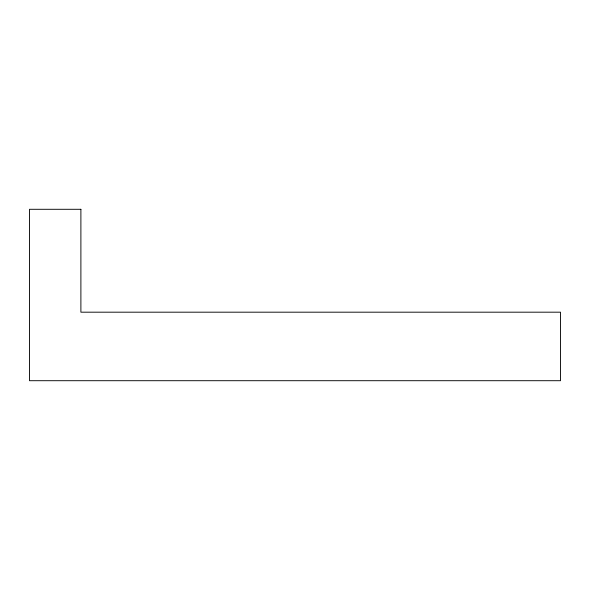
<?xml version="1.0" encoding="UTF-8"?>
<svg xmlns="http://www.w3.org/2000/svg" width="590" height="590" viewBox="0 0 590 590"><rect width="100%" height="100%" fill="white"/><g stroke="black" fill="none" stroke-linecap="round" stroke-linejoin="round"><path stroke-width="0.89" d="M80.889 209.295L29.5 209.295L29.5 380.705L560.5 380.705L560.5 312.184L80.889 312.184L80.889 209.295"/></g></svg>
